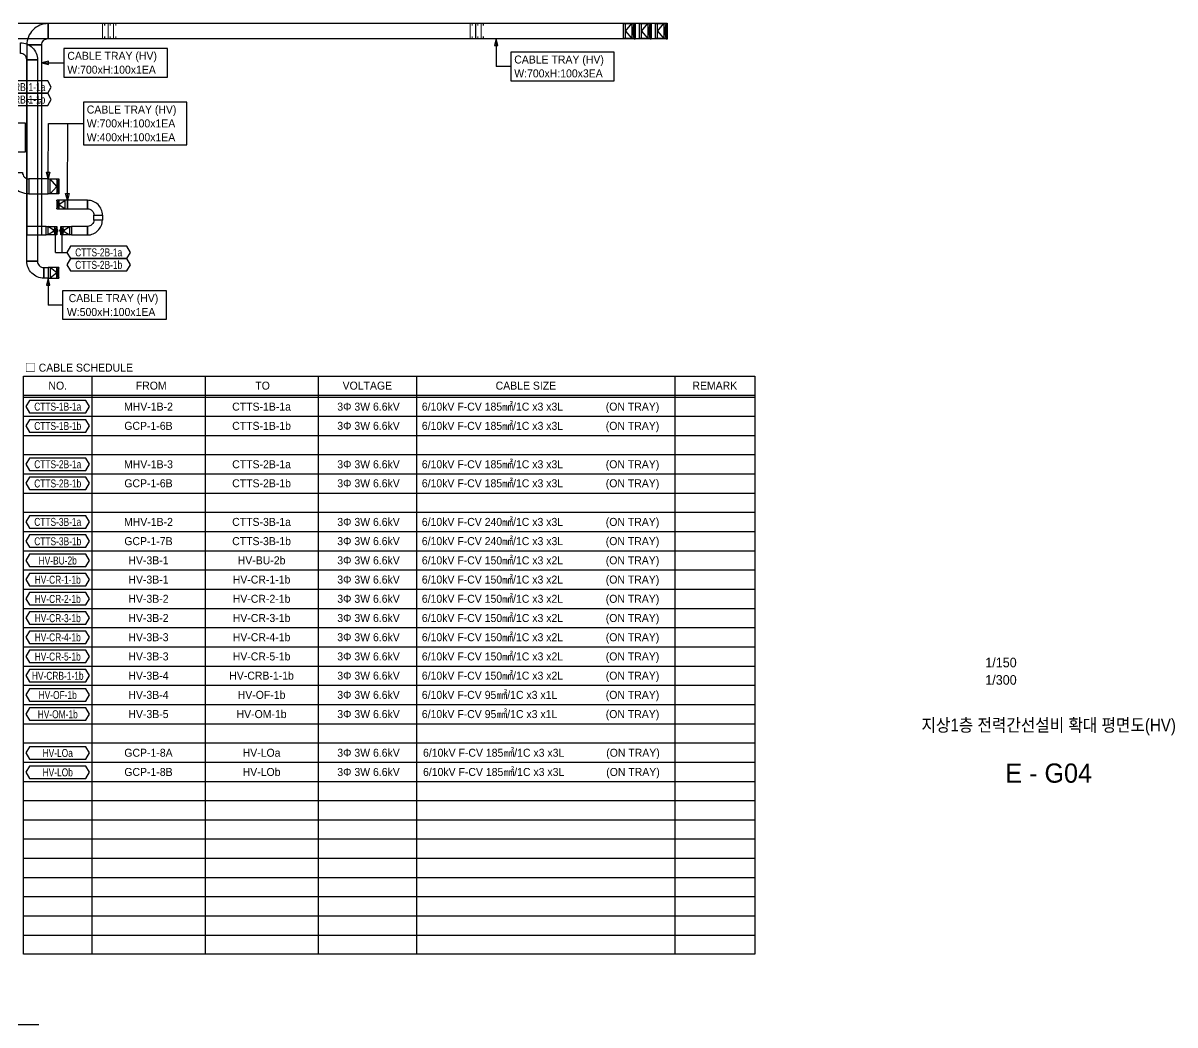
# Model space of a CAD drawing. Header units: millimetres. Extents: x 14100 to 374841, y -351975 to 881100.
# Drawn here: x 320874 to 374841, y -350850 to -303925 of the extents above; entities that cross this region are included whole.
import ezdxf
from ezdxf.enums import TextEntityAlignment as Align

# ---------------------------------------------------------------- set-up
doc = ezdxf.new("R2010")
doc.units = ezdxf.units.MM
doc.header["$LTSCALE"] = 150
for name, color, linetype in [('-----26 Electrical Cable Tray_HV_B', 2, 'Continuous'), ('-----26 Electrical Cable Tray_HV_IT', 4, 'Continuous'), ('-----26 Electrical Cable Tray_HV_N', 30, 'Continuous'), ('-----26 Electrical Cable Tray_HV_발전기 B', 103, 'Continuous'), ('-----29 Cable Schedule', 1, 'Continuous'), ('-----29 Indicator', 1, 'Continuous'), ('-----29 주기', 1, 'Continuous'), ('-----30 Text', 2, 'Continuous'), ('-----41 Drawing Title', 2, 'Continuous'), ('-----42 Drawing Number', 2, 'Continuous'), ('-----43 Drawing Scale', 3, 'Continuous'), ('-----99 Cable Schedule', 2, 'Continuous')]:
    doc.layers.add(name, color=color, linetype=linetype)
doc.styles.add('ELEC', font='')
doc.styles.get('ELEC').set_extended_font_data('Dotum')

# ---------------------------------------------------------------- blocks, each defined once
blk = doc.blocks.new('A$634112462862')
at = {"color": 0}
for p, q in [((0, 100), (0, 500)), ((0, 500), (700, 500)), ((0, 0), (0, 100)), ((700, 0), (0, 0)), ((700, 500), (700, 100)), ((700, 100), (700, 0))]:
    blk.add_line(p, q, dxfattribs=at)
at = {"color": 8}
for p, q in [((700, 400), (0, 500)), ((700, 500), (0, 400)), ((350, 100), (0, 400)), ((0, 400), (700, 400)), ((700, 100), (0, 100)), ((350, 100), (700, 400))]:
    blk.add_line(p, q, dxfattribs=at)
blk = doc.blocks.new('A$527511562058')
at = {"color": 0}
for p, q in [((0, 400), (400, 400)), ((0, 0), (0, 400)), ((400, 0), (0, 0)), ((400, 400), (500, 400)), ((500, 0), (400, 0)), ((500, 400), (500, 0))]:
    blk.add_line(p, q, dxfattribs=at)
at = {"color": 8}
for p, q in [((100, 400), (0, 0)), ((0, 400), (100, 0)), ((100, 200), (400, 400)), ((100, 0), (100, 400)), ((100, 200), (400, 0)), ((400, 400), (400, 0))]:
    blk.add_line(p, q, dxfattribs=at)
blk = doc.blocks.new('A$529866197279')
at = {"color": 0}
for p, q in [((0, 400), (0, 500)), ((0, 500), (700, 500)), ((0, 0), (0, 400)), ((700, 0), (0, 0)), ((700, 500), (700, 400)), ((700, 400), (700, 0))]:
    blk.add_line(p, q, dxfattribs=at)
at = {"color": 8}
for p, q in [((350, 100), (0, 400)), ((0, 400), (700, 400)), ((700, 100), (0, 100)), ((0, 100), (700, 0)), ((0, 0), (700, 100)), ((350, 100), (700, 400))]:
    blk.add_line(p, q, dxfattribs=at)
blk = doc.blocks.new('A$595823492043')
at = {"color": 0}
for p, q in [((0, 0), (0, 500)), ((0, 500), (100, 500)), ((100, 0), (0, 0)), ((100, 500), (500, 500)), ((500, 0), (100, 0)), ((500, 500), (500, 0))]:
    blk.add_line(p, q, dxfattribs=at)
at = {"color": 8}
for p, q in [((400, 250), (100, 500)), ((100, 0), (100, 500)), ((400, 250), (100, 0)), ((400, 500), (400, 0)), ((400, 0), (500, 500)), ((500, 0), (400, 500))]:
    blk.add_line(p, q, dxfattribs=at)
blk = doc.blocks.new('A$C9a0ab699')
h = blk.add_hatch(color=0)
edge = h.paths.add_edge_path()
edge.add_arc((64, 64), 64, 720, 1080, ccw=False)
at = {"color": 0}
blk.add_circle((64, 64), 64, dxfattribs=at)

msp = doc.modelspace()

# ---------------------------------------------------------------- linework, layer by layer
at = {"layer": '-----26 Electrical Cable Tray_HV_B', "elevation": 0}
for points in [[(321150, -311225), (321150, -311925, -0.414214), (320150, -310925), (320850, -310925, 0.414214)], [(323895, -312625, -0.414214), (324195, -312925), (324195, -312925), (324195, -312925), (324195, -312925), (324595, -312925, 0.414214), (323895, -312225)], [(324191, -313151, -0.414214), (323891, -313451), (323891, -313451), (323891, -313451), (323891, -313451), (323891, -313851, 0.414214), (324591, -313151)]]:
    msp.add_lwpolyline(points, format="xyb", close=True, dxfattribs=at)
for points in [[(322050, -311225), (321150, -311225), (321150, -311925), (322050, -311925)], [(323895, -312225), (322950, -312225), (322950, -312625), (323895, -312625)], [(324595, -312925), (324591, -313151), (324191, -313151), (324195, -312925)], [(323891, -313451), (323150, -313451), (323150, -313851), (323891, -313851)]]:
    msp.add_lwpolyline(points, close=True, dxfattribs=at)
at = {"layer": '-----26 Electrical Cable Tray_HV_IT', "elevation": 0}
for points in [[(320750, -305345), (320750, -304845, -0.414214), (321550, -305645), (321050, -305645), (321050, -305645), (321050, -305645), (321050, -305645, 0.414214)], [(321849, -315375), (321849, -315875, -0.414214), (321049, -315075), (321549, -315075), (321549, -315075), (321549, -315075), (321549, -315075, 0.414214)]]:
    msp.add_lwpolyline(points, format="xyb", close=True, dxfattribs=at)
for points in [[(321550, -305645), (321549, -315075), (321049, -315075), (321050, -305645)], [(322050, -315875), (321849, -315875), (321849, -315375), (322050, -315375)]]:
    msp.add_lwpolyline(points, close=True, dxfattribs=at)
at = {"layer": '-----26 Electrical Cable Tray_HV_N', "color": 1}
for p, q in [((343728, -305958), (343043, -305958)), ((322735, -317133), (322050, -317133))]:
    msp.add_line(p, q, dxfattribs=at)
at = {"layer": '-----26 Electrical Cable Tray_HV_N', "color": 1, "elevation": 0}
for points in [[(343043, -304655), (342963, -304975), (343123, -304975), (343043, -304655), (343043, -305958)], [(321750, -305785), (322070, -305865), (322070, -305705), (321750, -305785), (322790, -305785)], [(322050, -311225), (321970, -310905), (322130, -310905), (322050, -311225), (322068, -308626), (322975, -308626)], [(322950, -312225), (322870, -311905), (323030, -311905), (322950, -312225), (322975, -308626), (323701, -308625)], [(322050, -315875), (321970, -316195), (322130, -316195), (322050, -315875), (322050, -317133)]]:
    msp.add_lwpolyline(points, dxfattribs=at)
for points in [[(322790, -305110), (322790, -306460), (327636, -306460), (327636, -305110)], [(343728, -305283), (343728, -306633), (348574, -306633), (348574, -305283)], [(323701, -307625), (323701, -309625), (328547, -309625), (328547, -307625)], [(316145, -308607), (316145, -309957), (320991, -309957), (320991, -308607)], [(327581, -316458), (327581, -317808), (322735, -317808), (322735, -316458)]]:
    msp.add_lwpolyline(points, close=True, dxfattribs=at)
at = {"layer": '-----26 Electrical Cable Tray_HV_발전기 B', "elevation": 0}
for points in [[(350250, -304650), (350250, -303950), (284700, -303950), (284700, -304650)], [(349500, -303950), (310950, -303950), (310950, -304650), (349500, -304650)], [(351000, -304650), (351000, -303950), (322050, -303950), (322050, -304650)], [(321050, -304950), (321050, -313850), (321750, -313850), (321750, -304950)], [(321050, -313850), (321950, -313850), (321950, -313450), (321050, -313450)]]:
    msp.add_lwpolyline(points, close=True, dxfattribs=at)
msp.add_lwpolyline([(322050, -304650), (322050, -303950, 0.414214), (321050, -304950), (321750, -304950, -0.414214)], format="xyb", close=True, dxfattribs=at)
at = {"layer": '-----26 Electrical Cable Tray_HV_발전기 B', "ltscale": 7.5, "const_width": 50, "elevation": 0}
for points in [[(324697, -304550), (324697, -304650), (324597, -304650), (324597, -303950), (324697, -303950), (324697, -304050)], [(324957, -304550), (324957, -304650), (324857, -304650), (324857, -303950), (324957, -303950), (324957, -304050)], [(325216, -304550), (325216, -304650), (325116, -304650), (325116, -303950), (325216, -303950), (325216, -304050)], [(341920, -304550), (341920, -304650), (341820, -304650), (341820, -303950), (341920, -303950), (341920, -304050)], [(342180, -304550), (342180, -304650), (342080, -304650), (342080, -303950), (342180, -303950), (342180, -304050)], [(342440, -304550), (342440, -304650), (342340, -304650), (342340, -303950), (342440, -303950), (342440, -304050)], [(321150, -307612), (321050, -307612), (321050, -307512), (321750, -307512), (321750, -307612), (321650, -307612)]]:
    msp.add_lwpolyline(points, dxfattribs=at)
at = {"layer": '-----29 Cable Schedule'}
for p, q in [((324102, -320457), (324102, -321440)), ((329401, -320457), (329401, -321440)), ((334700, -320457), (334700, -321440)), ((339313, -320457), (339313, -321440)), ((351409, -320457), (351409, -321440))]:
    msp.add_line(p, q, dxfattribs=at)
at = {"layer": '-----29 Cable Schedule', "color": 3}
for p, q in [((320899, -321357), (355159, -321357)), ((320899, -321440), (355159, -321440))]:
    msp.add_line(p, q, dxfattribs=at)
at = {"layer": '-----29 Cable Schedule', "color": 1}
for p, q in [((324102, -321440), (324102, -347540)), ((329401, -321440), (329401, -347540)), ((334700, -321440), (334700, -347540)), ((339313, -321440), (339313, -347540)), ((351409, -321440), (351409, -347540)), ((320899, -322340), (355159, -322340)), ((320899, -323240), (355159, -323240)), ((320899, -324140), (355159, -324140)), ((320899, -325040), (355159, -325040)), ((320899, -325940), (355159, -325940)), ((320899, -326840), (355159, -326840)), ((320899, -327740), (355159, -327740)), ((320899, -328640), (355159, -328640)), ((320899, -329540), (355159, -329540)), ((320899, -330440), (355159, -330440)), ((320899, -331340), (355159, -331340)), ((320899, -332240), (355159, -332240)), ((320899, -333140), (355159, -333140)), ((320899, -334040), (355159, -334040)), ((320899, -334940), (355159, -334940)), ((320899, -335840), (355159, -335840)), ((320899, -336740), (355159, -336740)), ((320899, -337640), (355159, -337640)), ((320899, -338540), (355159, -338540)), ((320899, -339440), (355159, -339440)), ((320899, -340340), (355159, -340340)), ((320899, -341240), (355159, -341240)), ((320899, -342140), (355159, -342140)), ((320899, -343040), (355159, -343040)), ((320899, -343940), (355159, -343940)), ((320899, -344840), (355159, -344840)), ((320899, -345740), (355159, -345740)), ((320899, -346640), (355159, -346640))]:
    msp.add_line(p, q, dxfattribs=at)
at = {"layer": '-----29 Cable Schedule', "color": 3, "elevation": 0}
msp.add_lwpolyline([(320899, -320457), (355159, -320457), (355159, -347540), (320899, -347540)], close=True, dxfattribs=at)
at = {"layer": '-----29 주기', "elevation": 0}
for points in [[(319383, -306636), (319216, -306925), (319383, -307214), (322029, -307214), (322196, -306925), (322029, -306636)], [(319383, -307214), (319216, -307503), (319383, -307791), (322029, -307791), (322196, -307503), (322029, -307214)], [(323097, -314378), (322930, -314666), (323097, -314955), (325743, -314955), (325909, -314666), (325743, -314378)], [(323097, -314955), (322930, -315244), (323097, -315533), (325743, -315533), (325909, -315244), (325743, -314955)], [(321177, -321601), (321011, -321890), (321177, -322179), (323823, -322179), (323990, -321890), (323823, -321601)], [(321177, -322501), (321011, -322790), (321177, -323079), (323823, -323079), (323990, -322790), (323823, -322501)], [(321177, -324301), (321011, -324590), (321177, -324879), (323823, -324879), (323990, -324590), (323823, -324301)], [(321177, -325192), (321011, -325481), (321177, -325770), (323823, -325770), (323990, -325481), (323823, -325192)], [(321177, -327001), (321011, -327290), (321177, -327579), (323823, -327579), (323990, -327290), (323823, -327001)], [(321177, -327901), (321011, -328190), (321177, -328479), (323823, -328479), (323990, -328190), (323823, -327901)], [(321177, -328801), (321011, -329090), (321177, -329379), (323823, -329379), (323990, -329090), (323823, -328801)], [(321177, -329701), (321011, -329990), (321177, -330279), (323823, -330279), (323990, -329990), (323823, -329701)], [(321177, -330601), (321011, -330890), (321177, -331179), (323823, -331179), (323990, -330890), (323823, -330601)], [(321177, -331501), (321011, -331790), (321177, -332079), (323823, -332079), (323990, -331790), (323823, -331501)], [(321177, -332401), (321011, -332690), (321177, -332979), (323823, -332979), (323990, -332690), (323823, -332401)], [(321177, -333301), (321011, -333590), (321177, -333879), (323823, -333879), (323990, -333590), (323823, -333301)], [(321177, -334201), (321011, -334490), (321177, -334779), (323823, -334779), (323990, -334490), (323823, -334201)], [(321177, -335101), (321011, -335390), (321177, -335679), (323823, -335679), (323990, -335390), (323823, -335101)], [(321177, -336001), (321011, -336290), (321177, -336579), (323823, -336579), (323990, -336290), (323823, -336001)], [(321177, -337824), (321011, -338112), (321177, -338401), (323823, -338401), (323990, -338112), (323823, -337824)], [(321177, -338724), (321011, -339012), (321177, -339301), (323823, -339301), (323990, -339012), (323823, -338724)]]:
    msp.add_lwpolyline(points, close=True, dxfattribs=at)
at = {"layer": '-----41 Drawing Title', "color": 7}
msp.add_line((321611, -350850), (297289, -350850), dxfattribs=at)
at = {"layer": '-----99 Cable Schedule', "color": 1}
msp.add_line((322400, -314666), (322930, -314666), dxfattribs=at)
at = {"layer": '-----99 Cable Schedule', "color": 1, "elevation": 0}
for points in [[(322400, -314666), (322400, -313650)], [(322700, -314668), (322700, -313651)]]:
    msp.add_lwpolyline(points, dxfattribs=at)
at = {"color": 0, "elevation": 0}
for points in [[(349400, -303975), (349400, -303950), (349500, -303950), (349500, -304650), (349400, -304650), (349400, -304625)], [(349500, -303925), (349550, -303925), (349550, -304675), (349500, -304675), (349500, -303925)], [(350150, -303975), (350150, -303950), (350250, -303950), (350250, -304650), (350150, -304650), (350150, -304625)], [(350250, -303925), (350300, -303925), (350300, -304675), (350250, -304675), (350250, -303925)], [(350900, -303975), (350900, -303950), (351000, -303950), (351000, -304650), (350900, -304650), (350900, -304625)], [(351000, -303925), (351050, -303925), (351050, -304675), (351000, -304675), (351000, -303925)]]:
    msp.add_lwpolyline(points, dxfattribs=at)

# ---------------------------------------------------------------- block references
at = {"layer": '-----26 Electrical Cable Tray_HV_B', "rotation": 89.99999999999999}
msp.add_blockref('A$529866197279', (322550, -311925), dxfattribs=at)
at = {"layer": '-----26 Electrical Cable Tray_HV_B', "xscale": -1, "rotation": 180}
msp.add_blockref('A$527511562058', (322450, -312225), dxfattribs=at)
at = {"layer": '-----26 Electrical Cable Tray_HV_B'}
msp.add_blockref('A$527511562058', (322650, -313851), dxfattribs=at)
at = {"layer": '-----26 Electrical Cable Tray_HV_IT', "xscale": -1, "rotation": 180}
msp.add_blockref('A$595823492043', (322050, -315375), dxfattribs=at)
at = {"layer": '-----26 Electrical Cable Tray_HV_발전기 B'}
for name, p, rotation in [('A$634112462862', (349000, -303950), 270), ('A$634112462862', (349750, -303950), 270), ('A$634112462862', (350500, -303950), 270), ('A$527511562058', (322450, -313450), 180)]:
    msp.add_blockref(name, p, dxfattribs=dict(at, rotation=rotation))
at = {"layer": '-----99 Cable Schedule', "color": 1, "xscale": 1.5, "yscale": 1.5, "zscale": 1.5, "rotation": 180}
for p in [(322496, -313554), (322796, -313555)]:
    msp.add_blockref('A$C9a0ab699', p, dxfattribs=at)

# ---------------------------------------------------------------- texts
at = {"layer": '-----26 Electrical Cable Tray_HV_B', "style": 'ELEC'}
for s, p in [('CABLE TRAY (HV)', (323861, -307975, 0)), ('W:700xH:100x1EA', (323861, -308625, 0)), ('W:400xH:100x1EA', (323861, -309275, 0))]:
    msp.add_text(s, height=375, dxfattribs=at).set_placement(p, align=Align.MIDDLE_LEFT)
at = {"layer": '-----26 Electrical Cable Tray_HV_IT', "style": 'ELEC'}
for s, p in [('CABLE TRAY (HV)', (323012, -316808, 0)), ('W:500xH:100x1EA', (322929, -317458, 0))]:
    msp.add_text(s, height=375, dxfattribs=at).set_placement(p, align=Align.MIDDLE_LEFT)
at = {"layer": '-----26 Electrical Cable Tray_HV_발전기 B', "style": 'ELEC'}
for s, p in [('CABLE TRAY (HV)', (322950, -305460)), ('CABLE TRAY (HV)', (343888, -305633, 0)), ('W:700xH:100x1EA', (322950, -306110)), ('W:700xH:100x3EA', (343888, -306283, 0))]:
    msp.add_text(s, height=375, dxfattribs=at).set_placement(p, align=Align.MIDDLE_LEFT)
at = {"layer": '-----29 Indicator', "color": 2, "linetype": 'Continuous', "style": 'ELEC'}
msp.add_text('□ CABLE SCHEDULE', height=375, dxfattribs=at).set_placement((320960, -320066), align=Align.MIDDLE_LEFT)
at = {"layer": '-----30 Text', "linetype": 'Continuous', "style": 'ELEC', "width": 0.8}
for s, p in [('HV-CRB-1-1a', (320706, -306925, 0)), ('HV-CRB-1-1b', (320706, -307503, 0)), ('CTTS-2B-1a', (324420, -314666, 0)), ('CTTS-2B-1b', (324420, -315244)), ('CTTS-1B-1a', (322500, -321890)), ('CTTS-1B-1b', (322500, -322790)), ('CTTS-2B-1a', (322500, -324590)), ('CTTS-2B-1b', (322500, -325481)), ('CTTS-3B-1a', (322500, -327290)), ('CTTS-3B-1b', (322500, -328190)), ('HV-BU-2b', (322500, -329090)), ('HV-CR-1-1b', (322500, -329990)), ('HV-CR-2-1b', (322500, -330890)), ('HV-CR-3-1b', (322500, -331790)), ('HV-CR-4-1b', (322500, -332690)), ('HV-CR-5-1b', (322500, -333590)), ('HV-CRB-1-1b', (322500, -334490)), ('HV-OF-1b', (322500, -335390)), ('HV-OM-1b', (322500, -336290)), ('HV-LOa', (322500, -338112)), ('HV-LOb', (322500, -339012))]:
    msp.add_text(s, height=375, dxfattribs=at).set_placement(p, align=Align.MIDDLE)
at = {"layer": '-----30 Text', "style": 'ELEC'}
msp.add_text('NO.', height=375, dxfattribs=at).set_placement((322500, -320907), align=Align.MIDDLE)
for s, p in [('FROM', (326880, -320907)), ('TO', (332098, -320907)), ('VOLTAGE', (337005, -320907)), ('CABLE SIZE', (344433, -320907)), ('REMARK', (353284, -320907)), ('MHV-1B-2', (326751, -321890)), ('CTTS-1B-1a', (332050, -321890)), ('3Φ 3W 6.6kV', (337060, -321890)), ('GCP-1-6B', (326751, -322790)), ('CTTS-1B-1b', (332050, -322790)), ('3Φ 3W 6.6kV', (337060, -322790)), ('MHV-1B-3', (326751, -324590)), ('CTTS-2B-1a', (332050, -324590)), ('3Φ 3W 6.6kV', (337060, -324590)), ('GCP-1-6B', (326751, -325481)), ('CTTS-2B-1b', (332050, -325481)), ('3Φ 3W 6.6kV', (337060, -325481)), ('MHV-1B-2', (326751, -327290)), ('CTTS-3B-1a', (332050, -327290)), ('3Φ 3W 6.6kV', (337060, -327290)), ('GCP-1-7B', (326751, -328190)), ('CTTS-3B-1b', (332050, -328190)), ('3Φ 3W 6.6kV', (337060, -328190)), ('HV-3B-1', (326751, -329090)), ('HV-BU-2b', (332050, -329090)), ('3Φ 3W 6.6kV', (337060, -329090)), ('HV-3B-1', (326751, -329990)), ('HV-CR-1-1b', (332050, -329990)), ('3Φ 3W 6.6kV', (337060, -329990)), ('HV-3B-2', (326751, -330890)), ('HV-CR-2-1b', (332050, -330890)), ('3Φ 3W 6.6kV', (337060, -330890)), ('HV-3B-2', (326751, -331790)), ('HV-CR-3-1b', (332050, -331790)), ('3Φ 3W 6.6kV', (337060, -331790)), ('HV-3B-3', (326751, -332690)), ('HV-CR-4-1b', (332050, -332690)), ('3Φ 3W 6.6kV', (337060, -332690)), ('HV-3B-3', (326751, -333590)), ('HV-CR-5-1b', (332050, -333590)), ('3Φ 3W 6.6kV', (337060, -333590)), ('HV-3B-4', (326751, -334490)), ('HV-CRB-1-1b', (332050, -334490)), ('3Φ 3W 6.6kV', (337060, -334490)), ('HV-3B-4', (326751, -335390)), ('HV-OF-1b', (332050, -335390)), ('3Φ 3W 6.6kV', (337060, -335390)), ('HV-3B-5', (326751, -336290)), ('HV-OM-1b', (332050, -336290)), ('3Φ 3W 6.6kV', (337060, -336290)), ('GCP-1-8A', (326751, -338101)), ('HV-LOa', (332050, -338101)), ('3Φ 3W 6.6kV', (337060, -338101)), ('GCP-1-8B', (326751, -339001)), ('HV-LOb', (332050, -339001)), ('3Φ 3W 6.6kV', (337060, -339001))]:
    msp.add_text(s, height=375, dxfattribs=at).set_placement(p, align=Align.MIDDLE_CENTER)
for s, p in [('6/10kV F-CV 185㎟/1C x3 x3L', (339558, -321890)), ('6/10kV F-CV 185㎟/1C x3 x3L', (339558, -322790)), ('6/10kV F-CV 185㎟/1C x3 x3L', (339558, -324590)), ('6/10kV F-CV 185㎟/1C x3 x3L', (339558, -325481)), ('6/10kV F-CV 240㎟/1C x3 x3L', (339558, -327290)), ('6/10kV F-CV 240㎟/1C x3 x3L', (339558, -328190)), ('6/10kV F-CV 150㎟/1C x3 x2L', (339558, -329090)), ('6/10kV F-CV 150㎟/1C x3 x2L', (339558, -329990)), ('6/10kV F-CV 150㎟/1C x3 x2L', (339558, -330890)), ('6/10kV F-CV 150㎟/1C x3 x2L', (339558, -331790)), ('6/10kV F-CV 150㎟/1C x3 x2L', (339558, -332690)), ('6/10kV F-CV 150㎟/1C x3 x2L', (339558, -333590)), ('6/10kV F-CV 150㎟/1C x3 x2L', (339558, -334490)), ('6/10kV F-CV 95㎟/1C x3 x1L', (339558, -335390)), ('6/10kV F-CV 95㎟/1C x3 x1L', (339558, -336290)), ('6/10kV F-CV 185㎟/1C x3 x3L', (339613, -338101)), ('6/10kV F-CV 185㎟/1C x3 x3L', (339613, -339001))]:
    msp.add_text(s, height=375, dxfattribs=at).set_placement(p, align=Align.MIDDLE_LEFT)
for p in [(350682, -321890), (350682, -322790), (350682, -324590), (350682, -325481), (350682, -327290), (350682, -328190), (350682, -329090), (350682, -329990), (350682, -330890), (350682, -331790), (350682, -332690), (350682, -333590), (350682, -334490), (350682, -335390), (350682, -336290), (350704, -338101), (350704, -339001)]:
    msp.add_text('(ON TRAY)', height=375, dxfattribs=at).set_placement(p, align=Align.MIDDLE_RIGHT)
at = {"layer": '-----41 Drawing Title', "style": 'ELEC', "width": 0.9}
msp.add_text('지상1층 전력간선설비 확대 평면도(HV)', height=600, dxfattribs=at).set_placement((368925, -336805), align=Align.MIDDLE_CENTER)
at = {"layer": '-----42 Drawing Number', "style": 'ELEC'}
msp.add_text('E - G04', height=900, dxfattribs=at).set_placement((368925, -339055), align=Align.MIDDLE_CENTER)
at = {"layer": '-----43 Drawing Scale', "style": 'ELEC'}
for s, p in [('1/150', (366690, -333875)), ('1/300', (366690, -334690))]:
    msp.add_text(s, height=450, dxfattribs=at).set_placement(p, align=Align.MIDDLE_CENTER)
at = {"color": 0, "style": 'ELEC', "width": 0.7}
for p in [(349450, -304300, 0), (350200, -304300, 0), (350950, -304300, 0)]:
    msp.add_text('HV 트레이-발전기', height=50, rotation=270, dxfattribs=at).set_placement(p, align=Align.MIDDLE_CENTER)

doc.saveas('drawing.dxf')
